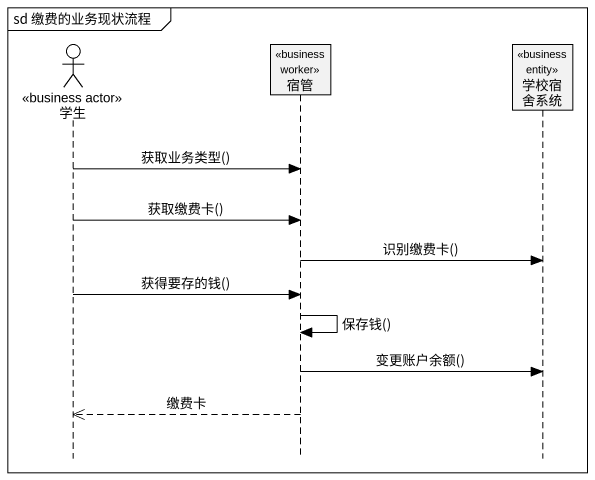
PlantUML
@startuml
mainframe sd 缴费的业务现状流程
hide footbox
actor 学生 <<business actor>>
participant 宿管 <<business worker>>
participant 学校宿舍系统 <<business entity>>

学生 -> 宿管 : 获取业务类型()
学生 -> 宿管 : 获取缴费卡()
宿管 -> 学校宿舍系统 : 识别缴费卡()
学生 -> 宿管 : 获得要存的钱()
宿管 -> 宿管 : 保存钱()
宿管 -> 学校宿舍系统 : 变更账户余额()
宿管 -->> 学生 : 缴费卡
@enduml
